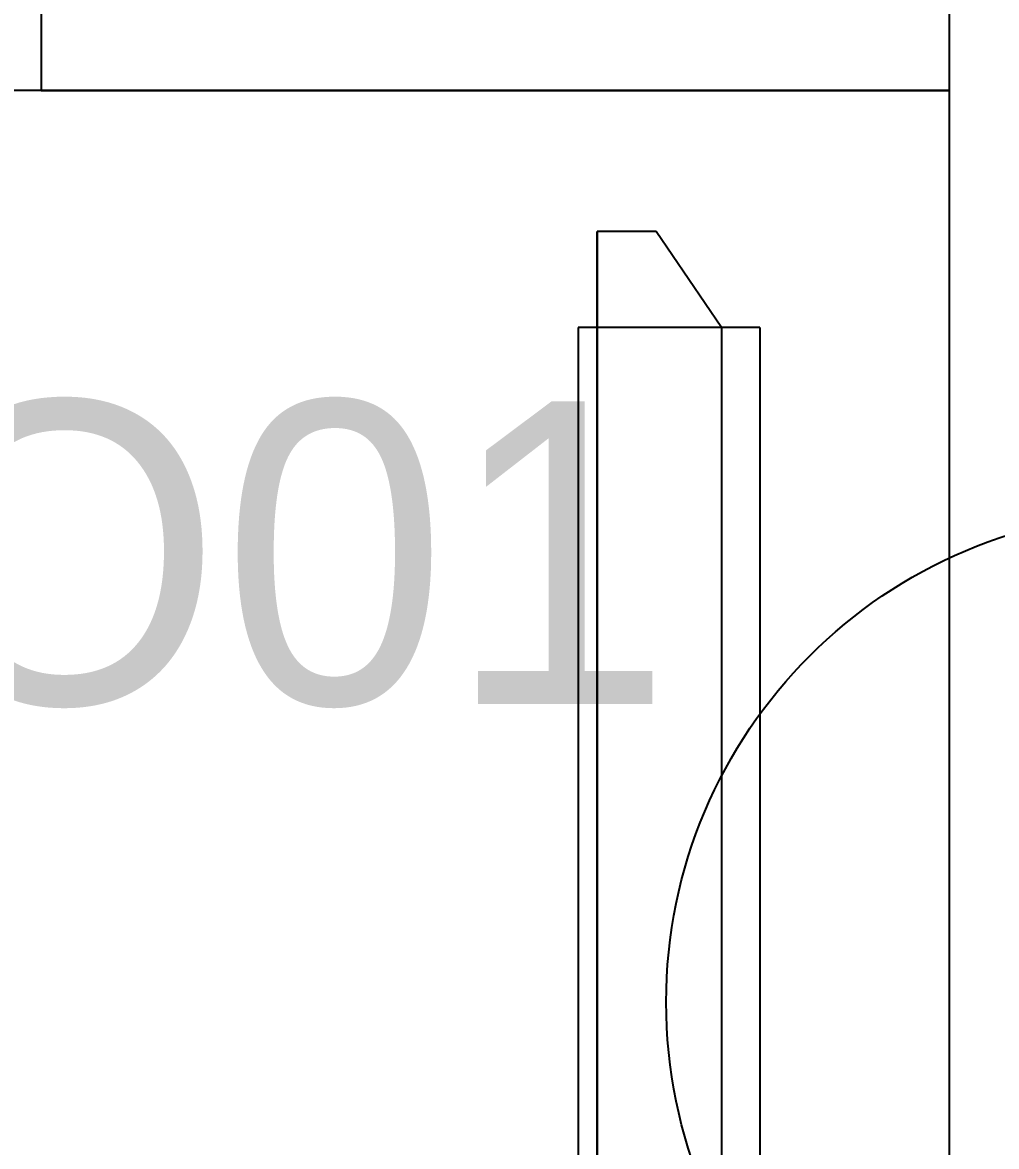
# Model space of a CAD drawing. Header units: metres. Extents: x 0 to 2861, y -1 to 1496.
# Drawn here: x 24.5686 to 24.8904, y 5.8312 to 6.2025 of the extents above; entities that cross this region are included whole.
import ezdxf

# ---------------------------------------------------------------- set-up
doc = ezdxf.new("R2010")
doc.units = ezdxf.units.M
for name, color, linetype in [('ARS-FURNITURE', 252, 'Continuous'), ('FURNITURE', 251, 'Continuous'), ('TEKS', 7, 'Continuous')]:
    doc.layers.add(name, color=color, linetype=linetype)
doc.layers.add('ARS_DINDING', color=1, linetype='Continuous', lineweight=15)

# ---------------------------------------------------------------- blocks, each defined once
blk = doc.blocks.new('TV')
at = {"layer": 'FURNITURE'}
for points in [[(0.279, 55.992), (-4.571, 55.992)], [(0.279, 55.992), (-4.571, 55.992)], [(-4.571, 55.992), (-4.571, -74.008)], [(-4.571, 55.992), (-4.571, -74.008)], [(-4.571, -74.008), (-4.571, 55.992)], [(5.673, 48.066), (0.279, 55.992)], [(5.673, 48.066), (0.279, 55.992)], [(8.844, 48.066), (-6.156, 48.066)], [(8.844, 48.066), (-6.156, 48.066)], [(-6.156, 48.066), (-6.156, -66.083)], [(-6.156, 48.066), (-6.156, -66.083)], [(5.673, 48.066), (5.673, -66.083)], [(5.673, 48.066), (5.673, -66.083)], [(8.844, 48.066), (8.844, -66.083)], [(8.844, 48.066), (8.844, -66.083)]]:
    blk.add_lwpolyline(points, dxfattribs=at)

msp = doc.modelspace()

# ---------------------------------------------------------------- linework, layer by layer
at = {"layer": 'ARS-FURNITURE'}
for points in [[(24.8748, 6.68), (24.5748, 6.68), (24.5748, 6.18), (24.8748, 6.18)], [(24.8748, 6.18), (24.2748, 6.18), (24.2748, 4.98), (24.8748, 4.98)]]:
    msp.add_lwpolyline(points, close=True, dxfattribs=at)
at = {"layer": 'ARS_DINDING', "color": 251}
msp.add_lwpolyline([(24.8748, 4.75), (24.8748, 6.68), (25.0248, 6.68), (25.0248, 4.125)], dxfattribs=at)
at = {"layer": 'TEKS', "color": 5}
msp.add_circle((24.94314, 5.87884), 0.16188, dxfattribs=at)

# ---------------------------------------------------------------- block references
at = {"layer": 'FURNITURE', "xscale": 0.004, "yscale": 0.004, "zscale": 0.004}
msp.add_blockref('TV', (24.77678, 5.9095), dxfattribs=at)

# ---------------------------------------------------------------- texts
at = {"layer": 'TEKS', "color": 4, "insert": (24.44127, 6.0774), "char_height": 0.1, "attachment_point": 1}
msp.add_mtext_dynamic_manual_height_columns('{\\C6;KO01}', width=29.6431529, gutter_width=1, heights=[0], dxfattribs=at)

doc.saveas('drawing.dxf')
